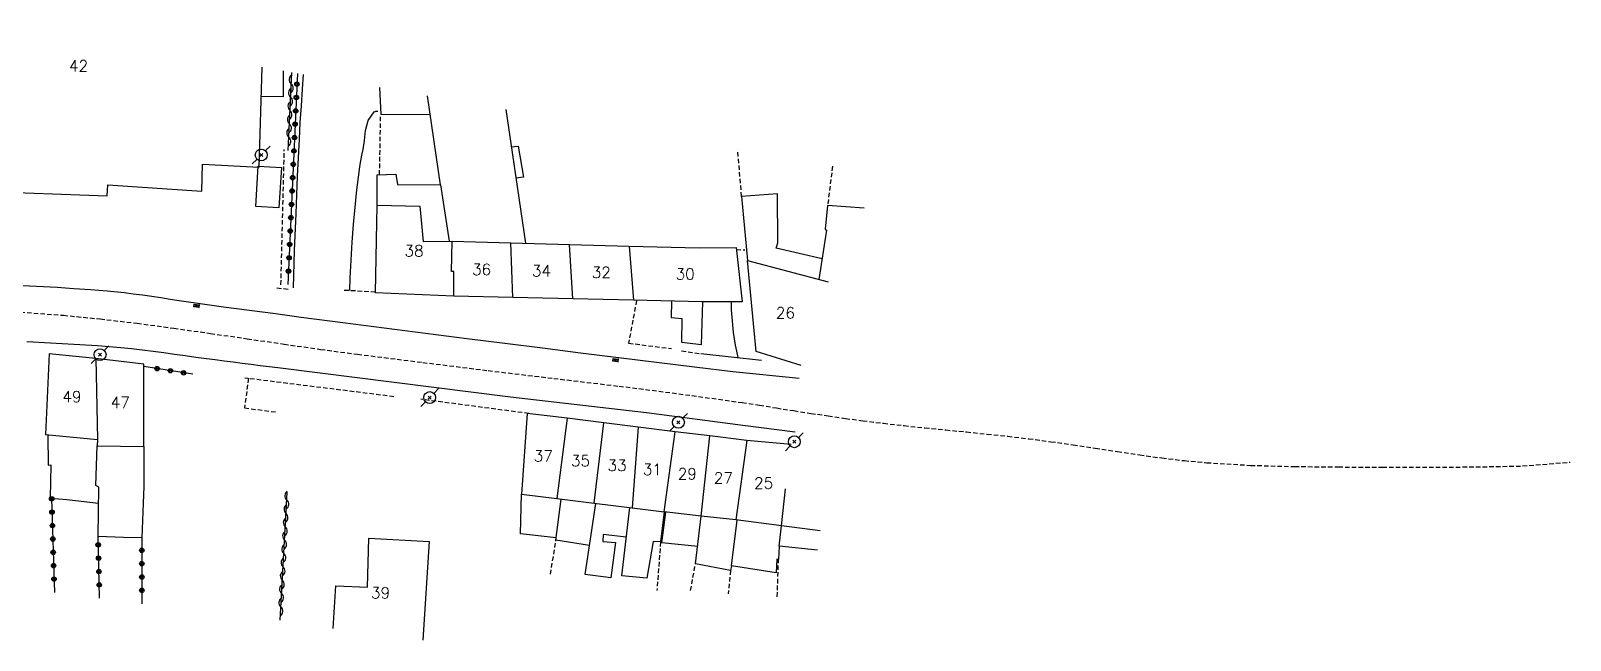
# Model space of a CAD drawing. Header units: millimetres. Extents: x 146000 to 147001, y 141999 to 143000.
# Drawn here: x 146306.8 to 146479.6, y 142921.1 to 142989.5 of the extents above; entities that cross this region are included whole.
import ezdxf
from ezdxf.enums import TextEntityAlignment as Align

# ---------------------------------------------------------------- set-up
doc = ezdxf.new("R2010")
doc.units = ezdxf.units.MM
doc.linetypes.add('DASHED', pattern=[0.75, 0.5, -0.25])
doc.layers.get('0').update_dxf_attribs({"linetype": 'CONTINUOUS'})
for name, color, linetype in [('W0001', 6, 'DASHED'), ('W0014', 7, 'CONTINUOUS'), ('W0017', 7, 'CONTINUOUS'), ('W0101', 7, 'CONTINUOUS'), ('W0104', 1, 'CONTINUOUS'), ('W0112', 1, 'DASHED'), ('W0310', 3, 'CONTINUOUS'), ('W0323', 7, 'CONTINUOUS'), ('W0401', 7, 'CONTINUOUS'), ('W0473', 7, 'CONTINUOUS'), ('W0991', 7, 'CONTINUOUS'), ('W1102', 7, 'CONTINUOUS')]:
    doc.layers.add(name, color=color, linetype=linetype)
doc.styles.get("Standard").update_dxf_attribs({"font": 'romans.shx', "width": 0.85})

# ---------------------------------------------------------------- blocks, each defined once
blk = doc.blocks.new('T473')
for p, q in [((-0.166667, 0.166667), (0.166667, -0.166667)), ((-0.166667, -0.166667), (0.166667, 0.166667)), ((0.500001, 0.500001), (1.000002, 1.000002)), ((-1.000002, -1.000002), (-0.500001, -0.500001))]:
    blk.add_line(p, q)
blk.add_ellipse((0, 0), major_axis=(0.471405, 0.471405), ratio=1, start_param=5.4977871438, end_param=11.780972451)
blk = doc.blocks.new('T401')
for p, q in [((-0.3, 0.3), (0, 0.3)), ((-0.3, -0.25), (-0.3, 0.3)), ((-0.3, 0.15), (0, 0.15)), ((-0.3, 0), (0, 0)), ((0, 0.3), (0, -0.25)), ((-0.3, -0.15), (0, -0.15)), ((-0.3, -0.25), (-0.3, -0.3)), ((-0.3, -0.3), (0, -0.3)), ((0, -0.3), (0, -0.25))]:
    blk.add_line(p, q)
blk = doc.blocks.new('t323o')
at = {"color": 0, "linetype": 'Continuous'}
for radius in [0.25, 0.15]:
    blk.add_circle((0, 0), radius, dxfattribs=at)
blk = doc.blocks.new('t310o')
at = {"color": 0, "linetype": 'Continuous'}
for centre, start, end in [((-0.5, 0.38), 216.8699, 323.1304), ((0.5, -0.37), 36.8699, 143.1303)]:
    blk.add_arc(centre, 0.625, start, end, dxfattribs=at)

msp = doc.modelspace()

# ---------------------------------------------------------------- linework, layer by layer
at = {"layer": 'W0001'}
msp.add_lwpolyline([(146300.44, 142958.33), (146310.5, 142957.61), (146314.64, 142957.19), (146318.78, 142956.71), (146322.9, 142956.16), (146327.02, 142955.57), (146331.14, 142954.97), (146335.26, 142954.37), (146339.37, 142953.78), (146343.5, 142953.23), (146350.84, 142952.31), (146358.17, 142951.4), (146365.52, 142950.52), (146372.86, 142949.65), (146375.83, 142949.28), (146378.81, 142948.89), (146381.78, 142948.49), (146384.75, 142948.08), (146386.68, 142947.8), (146388.61, 142947.51), (146390.54, 142947.2), (146392.47, 142946.9), (146394.4, 142946.6), (146396.33, 142946.31), (146398.26, 142946.03), (146400.2, 142945.77), (146402.52, 142945.48), (146404.85, 142945.22), (146407.18, 142944.97), (146409.51, 142944.74), (146411.84, 142944.51), (146414.16, 142944.27), (146416.49, 142944.02), (146418.82, 142943.75), (146421.32, 142943.42), (146423.81, 142943.06), (146426.3, 142942.68), (146428.79, 142942.3), (146431.28, 142941.93), (146433.78, 142941.59), (146436.29, 142941.29), (146438.8, 142941.06), (146443.73, 142940.76), (146448.66, 142940.63), (146453.59, 142940.58), (146458.52, 142940.56), (146463.76, 142940.55), (146469.01, 142940.59), (146474.25, 142940.69), (146479.59, 142941.12)], dxfattribs=at)
at = {"layer": 'W0014'}
for points in [[(146372.78, 142952.84), (146368.53, 142953.37), (146364.28, 142953.9), (146360.03, 142954.43), (146355.78, 142954.97), (146351.14, 142955.57), (146346.49, 142956.16), (146341.85, 142956.76), (146337.2, 142957.37), (146334.3, 142957.76), (146331.39, 142958.14), (146328.48, 142958.53), (146325.58, 142958.93), (146324.55, 142959.08), (146323.51, 142959.23), (146322.48, 142959.39), (146321.45, 142959.55), (146320.41, 142959.71), (146319.38, 142959.85), (146318.34, 142959.99), (146317.31, 142960.11), (146315.43, 142960.3), (146313.56, 142960.45), (146311.68, 142960.58), (146309.8, 142960.71), (146307.49, 142960.84), (146305.18, 142960.96)], [(146306.4, 142954.65), (146309.04, 142954.51), (146311.68, 142954.37), (146314.32, 142954.2), (146316.96, 142953.98), (146318.16, 142953.86), (146319.36, 142953.72), (146320.56, 142953.57), (146321.76, 142953.41), (146322.96, 142953.24), (146324.15, 142953.08), (146325.35, 142952.91), (146326.55, 142952.75), (146327.55, 142952.63), (146328.56, 142952.5), (146329.56, 142952.37), (146330.57, 142952.24), (146331.57, 142952.11), (146332.58, 142951.98), (146333.58, 142951.85), (146334.58, 142951.73)], [(146382.04, 142953.3), (146388.84, 142952.58)], [(146334.58, 142951.73), (146360.69, 142948.46), (146375.93, 142946.69), (146386.73, 142945.29), (146392.61, 142944.54)], [(146393.06, 142950.52), (146393.06, 142950.52), (146393.06, 142950.52), (146393.06, 142950.52), (146393.06, 142950.52), (146393.06, 142950.52), (146393.06, 142950.52), (146385.63, 142951.25), (146381.34, 142951.79), (146377.06, 142952.32), (146372.78, 142952.84)]]:
    msp.add_lwpolyline(points, dxfattribs=at)
at = {"layer": 'W0017'}
for points in [[(146336.32, 142960.7), (146336.45, 142964.87), (146336.61, 142969.04), (146336.79, 142973.21), (146336.98, 142977.37), (146337.09, 142979.24), (146337.21, 142981.1), (146337.33, 142982.97), (146337.45, 142984.64)], [(146342.64, 142960.4), (146342.68, 142961.76), (146342.75, 142963.12), (146342.82, 142964.48), (146342.92, 142965.83), (146343.07, 142967.79), (146343.24, 142969.75), (146343.44, 142971.7), (146343.68, 142973.65), (146343.78, 142974.29), (146343.89, 142974.93), (146344.01, 142975.57), (146344.16, 142976.2), (146344.31, 142977.22), (146344.42, 142978.33), (146344.72, 142979.47), (146345.39, 142980.43), (146345.48, 142980.49), (146345.58, 142980.52), (146345.69, 142980.53), (146345.8, 142980.51)], [(146385.42, 142959.08), (146385.45, 142958.23), (146385.5, 142957.38), (146385.57, 142956.53), (146385.67, 142955.68), (146385.77, 142954.97), (146385.89, 142954.26), (146386.03, 142953.56), (146386.18, 142952.87)]]:
    msp.add_lwpolyline(points, dxfattribs=at)
at = {"layer": 'W0101'}
for points in [[(146291.72, 142989.54), (146291.24, 142975.7), (146301.22, 142975.42), (146301.06, 142971.52), (146315.41, 142971.01), (146315.48, 142972.23), (146326.03, 142971.55), (146326.12, 142974.57), (146332.47, 142974.24), (146332.81, 142985.45)], [(146354.33, 142959.74), (146345.51, 142960.12), (146345.73, 142969.95), (146350.51, 142969.86), (146350.89, 142965.89), (146354.13, 142965.91)], [(146354.13, 142965.91), (146360.73, 142965.73)], [(146360.73, 142965.73), (146367.29, 142965.56)], [(146367.29, 142965.56), (146374, 142965.38)], [(146374, 142965.38), (146381.84, 142965.16)], [(146381.84, 142965.16), (146386, 142965.2), (146386.66, 142959.1)], [(146388.25, 142953.54), (146387.26, 142963.75), (146396.34, 142961.35)], [(146360.92, 142959.6), (146354.33, 142959.74)], [(146367.68, 142959.44), (146360.92, 142959.6)], [(146374.48, 142959.29), (146367.68, 142959.44)], [(146382.13, 142959.1), (146374.48, 142959.29)], [(146386.66, 142959.1), (146382.13, 142959.1)], [(146308.92, 142953.26), (146308.51, 142944.21), (146314.34, 142943.68)], [(146314.16, 142952.77), (146308.92, 142953.26)], [(146393.3, 142951.97), (146388.25, 142953.54)], [(146319.54, 142952.11), (146314.16, 142952.77)], [(146314.34, 142943.68), (146314.29, 142942.97), (146319.53, 142942.88), (146319.54, 142952.11)], [(146362.55, 142946.59), (146361.92, 142937.53), (146365.87, 142937.04)], [(146367.03, 142946.04), (146362.55, 142946.59)], [(146371.14, 142945.53), (146367.03, 142946.04)], [(146375.01, 142945.04), (146371.14, 142945.53)], [(146379.14, 142944.54), (146375.01, 142945.04)], [(146383.03, 142944.06), (146379.14, 142944.54)], [(146387.18, 142943.55), (146383.03, 142944.06)], [(146392.16, 142943.09), (146387.18, 142943.55)], [(146365.87, 142937.04), (146370.08, 142936.52)], [(146370.08, 142936.52), (146374.31, 142935.99)], [(146374.31, 142935.99), (146377.91, 142935.54)], [(146382.07, 142935.07), (146377.91, 142935.54)], [(146385.96, 142934.63), (146382.07, 142935.07)], [(146391.07, 142933.98), (146385.96, 142934.63)], [(146395.43, 142933.42), (146391.07, 142933.98)], [(146340.78, 142922.44), (146341.06, 142927.25), (146344.64, 142927.09), (146344.79, 142932.6), (146351.54, 142932.23)], [(146351.54, 142932.23), (146350.83, 142921.14)]]:
    msp.add_lwpolyline(points, dxfattribs=at)
at = {"layer": 'W0104'}
for points in [[(146335.17, 142985.04), (146335.15, 142982.11), (146332.71, 142982.17)], [(146345.99, 142983.16), (146346.11, 142980.15), (146351.65, 142980.16)], [(146352.82, 142972.24), (146351.35, 142982.23)], [(146360.14, 142980.7), (146362.34, 142965.69)], [(146360.76, 142976.52), (146361.55, 142976.6), (146362.14, 142973.1), (146361.27, 142973)], [(146345.73, 142969.95), (146345.7, 142973.37), (146347.82, 142973.43), (146347.98, 142972.3), (146352.82, 142972.24), (146353.81, 142965.91)], [(146395.65, 142963.95), (146390.48, 142965.12), (146390.68, 142965.74), (146390.63, 142971.24), (146386.61, 142970.93), (146387.26, 142963.75)], [(146400.36, 142969.61), (146396.26, 142969.93), (146395.99, 142967.26), (146396.15, 142967.15), (146395.28, 142961.63)], [(146378.74, 142959.18), (146378.69, 142957.34), (146379.92, 142957.24), (146379.86, 142954.57), (146382.1, 142954.33), (146382.24, 142959.1)], [(146308.76, 142944.17), (146308.79, 142940.78), (146309.08, 142940.83), (146309.01, 142937.08), (146310.9, 142936.93), (146314.44, 142936.53)], [(146319.53, 142942.88), (146319.52, 142938.38), (146319.44, 142936.5), (146319.29, 142932.61), (146317.24, 142932.68), (146314.39, 142932.76), (146314.47, 142938.32), (146314.15, 142938.51), (146314.29, 142942.97)], [(146365.8, 142932.61), (146361.8, 142933.06), (146361.92, 142937.53)], [(146369.55, 142931.75), (146365.77, 142932.38), (146366.35, 142936.98)], [(146373.66, 142932.69), (146371.07, 142932.99), (146371.02, 142932.2), (146372.47, 142932.1), (146371.93, 142928.12), (146369.06, 142928.5), (146370.24, 142936.49)], [(146377.91, 142935.54), (146377.52, 142932.17), (146376.7, 142932.23), (146375.98, 142928.09), (146373.15, 142928.36), (146374.05, 142936.02)], [(146381.68, 142931.67), (146377.65, 142932.08), (146378.1, 142935.52)], [(146385.46, 142929.48), (146385.38, 142928.96), (146381.42, 142929.71), (146382.07, 142935.07)], [(146390.82, 142931.68), (146390.75, 142930.21), (146390.56, 142930.25), (146390.47, 142928.71), (146385.46, 142929.48), (146386.1, 142934.61)], [(146395.14, 142931.26), (146390.82, 142931.68), (146391.07, 142933.98)]]:
    msp.add_lwpolyline(points, dxfattribs=at)
msp.add_lwpolyline([(146334.96, 142974.19), (146334.69, 142969.65), (146332.08, 142969.81), (146332.36, 142974.35)], close=True, dxfattribs=at)
at = {"layer": 'W0112'}
for points in [[(146345.98, 142973.38), (146346.11, 142980.15)], [(146334.92, 142961.04), (146335.29, 142976.23)], [(146386.61, 142970.93), (146386.17, 142976.18)], [(146396.81, 142974.33), (146396.26, 142969.93)], [(146386.02, 142964.99), (146386.96, 142964.95)], [(146334.47, 142960.69), (146335.77, 142960.52)], [(146342.02, 142960.44), (146345.48, 142960.25)], [(146374.82, 142959.26), (146373.93, 142954.48)], [(146373.93, 142954.48), (146378.76, 142953.86)], [(146379.88, 142953.62), (146382.04, 142953.3)], [(146331.27, 142950.53), (146330.83, 142947.21), (146334.52, 142946.73)], [(146347.58, 142948.47), (146330.87, 142950.56)], [(146362.73, 142946.58), (146350.61, 142948.18)], [(146365.18, 142928.56), (146365.8, 142932.61)], [(146377.52, 142932.17), (146377.11, 142926.72)], [(146380.89, 142926.71), (146381.42, 142929.71)], [(146385.38, 142928.96), (146385.09, 142926.33)], [(146390.61, 142926.02), (146390.75, 142930.21)]]:
    msp.add_lwpolyline(points, dxfattribs=at)
at = {"layer": 'W0310'}
for points in [[(146335.73, 142976.1), (146336.13, 142984.87)], [(146334.82, 142923.38), (146335.63, 142937.76)]]:
    msp.add_lwpolyline(points, dxfattribs=at)
at = {"layer": 'W0323'}
for points in [[(146336.76, 142984.76), (146335.69, 142961.06)], [(146325.02, 142950.98), (146319.54, 142951.84)], [(146309.18, 142937.06), (146309.49, 142926.5)], [(146314.56, 142925.84), (146314.39, 142932.76)], [(146319.29, 142932.61), (146319.32, 142925.23)]]:
    msp.add_lwpolyline(points, dxfattribs=at)
at = {"layer": 'W1102'}
for points in [[(146354.33, 142959.74), (146354.32, 142962.51), (146354.05, 142962.52), (146354.13, 142965.91)], [(146360.92, 142959.6), (146360.73, 142965.73)], [(146367.68, 142959.44), (146367.29, 142965.56)], [(146374, 142965.38), (146374.48, 142959.29)], [(146314.16, 142952.77), (146314.34, 142943.68)], [(146367.03, 142946.04), (146365.87, 142937.04)], [(146370.08, 142936.52), (146371.14, 142945.53)], [(146375.01, 142945.04), (146374.31, 142935.99)], [(146377.91, 142935.54), (146379.14, 142944.54)], [(146382.07, 142935.07), (146383.03, 142944.06)], [(146387.18, 142943.55), (146385.96, 142934.63)], [(146391.07, 142933.98), (146391.53, 142938.13)]]:
    msp.add_lwpolyline(points, dxfattribs=at)

# ---------------------------------------------------------------- block references
at = {"layer": 'W0310'}
for p, rotation in [((146336.07, 142983.59), 87.41709408903155), ((146336, 142982.09), 87.41709408903155), ((146335.93, 142980.59), 87.41709408903155), ((146335.87, 142979.09), 87.41709408903155), ((146335.8, 142977.6), 87.41709408903155), ((146335.58, 142936.86), 86.78839809913391), ((146335.49, 142935.36), 86.78839809913391), ((146335.41, 142933.87), 86.78839809913391), ((146335.33, 142932.37), 86.78839809913391), ((146335.24, 142930.87), 86.78839809913391), ((146335.07, 142927.87), 86.78839809913391), ((146335.16, 142929.37), 86.78839809913391), ((146334.99, 142926.38), 86.78839809913391), ((146334.91, 142924.88), 86.78839809913391)]:
    msp.add_blockref('t310o', p, dxfattribs=dict(at, rotation=rotation))
at = {"layer": 'W0323'}
for p, rotation in [((146336.64, 142982.04), 267.4183113865648), ((146336.71, 142983.54), 267.4183113865648), ((146336.57, 142980.54), 267.4183113865648), ((146336.5, 142979.05), 267.4183113865648), ((146336.44, 142977.55), 267.4183113865648), ((146336.37, 142976.05), 267.4183113865648), ((146336.3, 142974.55), 267.4183113865648), ((146336.23, 142973.05), 267.4183113865648), ((146336.1, 142970.05), 267.4183113865648), ((146336.17, 142971.55), 267.4183113865648), ((146336.03, 142968.56), 267.4183113865648), ((146335.96, 142967.06), 267.4183113865648), ((146335.9, 142965.56), 267.4183113865648), ((146335.83, 142964.06), 267.4183113865648), ((146335.76, 142962.56), 267.4183113865648), ((146321.02, 142951.61), 171.0332772340415), ((146322.51, 142951.38), 171.0332772340415), ((146323.99, 142951.14), 171.0332772340415), ((146309.19, 142937), 271.6619979473816), ((146309.23, 142935.5), 271.6619979473816), ((146309.27, 142934), 271.6619979473816), ((146309.32, 142932.5), 271.6619979473816), ((146309.36, 142931), 271.6619979473816), ((146314.41, 142931.84), 91.45538074226774), ((146314.45, 142930.34), 91.45538074226774), ((146319.3, 142931.23), 270.2124750223255), ((146309.4, 142929.5), 271.6619979473816), ((146314.49, 142928.84), 91.45538074226774), ((146319.3, 142929.73), 270.2124750223255), ((146309.45, 142928), 271.6619979473816), ((146314.53, 142927.34), 91.45538074226774), ((146319.31, 142928.23), 270.2124750223255), ((146319.31, 142926.73), 270.2124750223255)]:
    msp.add_blockref('t323o', p, dxfattribs=dict(at, rotation=rotation))
at = {"layer": 'W0401'}
for p, rotation in [((146325.49, 142958.81), 82.09536674878557), ((146372.49, 142952.7), 82.92466099705183)]:
    msp.add_blockref('T401', p, dxfattribs=dict(at, rotation=rotation))
at = {"layer": 'W0473'}
for p in [(146332.7, 142975.59), (146314.62, 142953.19), (146351.61, 142948.37), (146379.52, 142945.6), (146392.53, 142943.41)]:
    msp.add_blockref('T473', p, dxfattribs=at)

# ---------------------------------------------------------------- texts
at = {"layer": 'W0991'}
for s, p in [('42', (146312.2, 142985.6)), ('38', (146349.85, 142964.84)), ('36', (146357.43, 142962.75)), ('34', (146364.15, 142962.59)), ('32', (146370.86, 142962.42)), ('30', (146380.28, 142962.24)), ('26', (146391.52, 142957.88)), ('49', (146311.47, 142948.47)), ('47', (146316.89, 142947.82)), ('37', (146364.35, 142941.82)), ('35', (146368.53, 142941.28)), ('33', (146372.63, 142940.76)), ('31', (146376.6, 142940.3)), ('29', (146380.52, 142939.81)), ('27', (146384.56, 142939.34)), ('25', (146389.08, 142938.77)), ('39', (146346.09, 142926.45))]:
    msp.add_text(s, height=1.25, dxfattribs=at).set_placement(p, align=Align.MIDDLE_CENTER)

doc.saveas('drawing.dxf')
